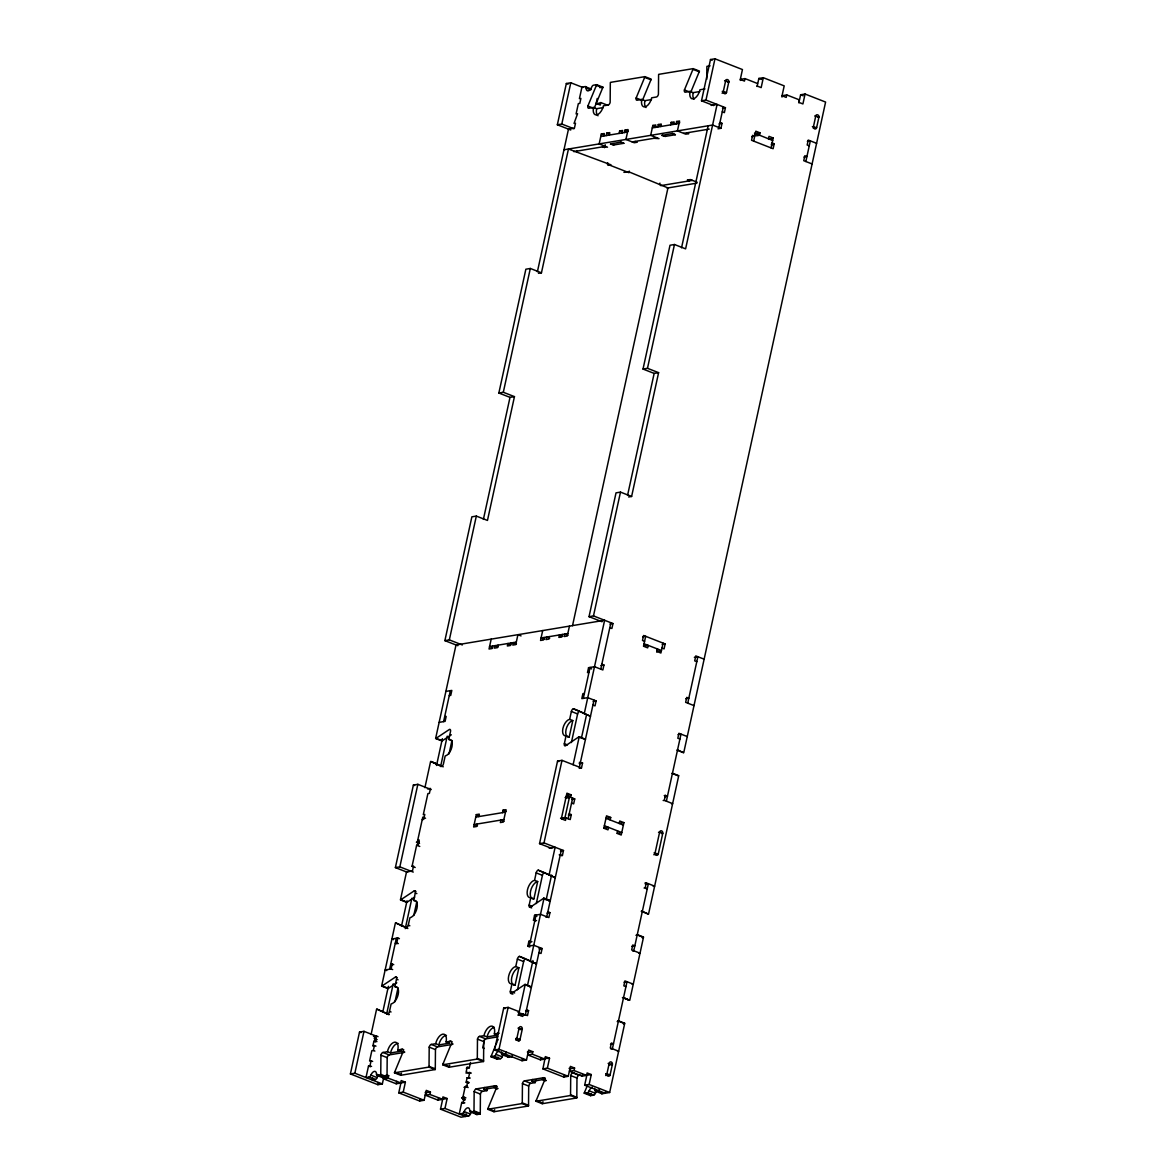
<?xml version="1.0" encoding="UTF-8"?>
<svg xmlns="http://www.w3.org/2000/svg" width="1176" height="1176" viewBox="0 0 1176 1176"><rect width="100%" height="100%" fill="white"/><g stroke="black" fill="none" stroke-linecap="round" stroke-linejoin="round"><path stroke-width="1.5" d="M371.557 1066.367L368.514 1066L365.986 1077.554L369.117 1077.025A2.617 1.352 -68.6 0 0 370.881 1075.143A5.233 2.705 -68.6 0 1 374.409 1071.38A5.233 2.705 -68.6 0 1 376.496 1074.217A2.617 1.352 -68.6 0 0 377.525 1075.628L380.671 1075.114A2.617 1.352 -68.6 0 0 380.759 1074.408L380.921 1055.181A2.617 1.352 -68.6 0 1 382.935 1052.461L387.404 1051.726L390.535 1052.946L400.928 1051.212A9.173 4.733 -68.6 0 0 401.222 1049.36M377.525 1075.628L383.788 1078.083L386.933 1077.569A2.617 1.352 -68.6 0 0 387.022 1076.863L387.183 1057.636A2.617 1.352 -68.6 0 1 389.212 1054.916L404.059 1052.447M387.404 1051.726A9.173 4.733 -68.6 0 1 394.489 1042.186A9.173 4.733 -68.6 0 1 397.797 1049.992L402.265 1049.257A2.617 1.352 -68.6 0 1 403.206 1051.476L394.68 1072.1A2.617 1.352 -68.6 0 0 394.46 1072.821L428.946 1067.088A2.617 1.352 -68.6 0 0 429.034 1066.397L429.196 1047.155A2.617 1.352 -68.6 0 1 431.21 1044.435L435.679 1043.7L438.81 1044.92L449.203 1043.186A9.173 4.733 -68.6 0 0 449.497 1041.333M394.46 1072.821L400.722 1075.276L435.208 1069.543A2.617 1.352 -68.6 0 0 435.296 1068.837L435.458 1049.609A2.617 1.352 -68.6 0 1 437.472 1046.89L452.334 1044.42M464.814 1102.823L461.756 1102.456L459.243 1114.01L462.374 1113.496A2.617 1.352 -68.6 0 0 464.138 1111.599A5.233 2.705 -68.6 0 1 467.651 1107.836A5.233 2.705 -68.6 0 1 469.738 1110.673A2.617 1.352 -68.6 0 0 470.782 1112.084L473.913 1111.57A2.617 1.352 -68.6 0 0 474.001 1110.879L474.163 1091.637A2.617 1.352 -68.6 0 1 476.192 1088.917L495.508 1085.713L497.08 1086.315M435.679 1043.7A9.173 4.733 -68.6 0 1 442.764 1034.16A9.173 4.733 -68.6 0 1 446.071 1041.965L450.54 1041.23A2.617 1.352 -68.6 0 1 451.481 1043.45L442.955 1064.074A2.617 1.352 -68.6 0 0 442.735 1064.794L477.206 1059.062A2.617 1.352 -68.6 0 0 477.309 1058.371L477.471 1039.128A2.617 1.352 -68.6 0 1 479.485 1036.409L483.953 1035.674L487.085 1036.894L497.477 1035.159A9.173 4.733 -68.6 0 0 497.771 1033.307M470.782 1112.084L477.044 1114.539L480.175 1114.025A2.617 1.352 -68.6 0 0 480.264 1113.319L480.425 1094.092A2.617 1.352 -68.6 0 1 482.454 1091.372L486.908 1090.622A9.173 4.733 -68.6 0 1 487.673 1088.094M442.735 1064.794L448.997 1067.249L483.483 1061.516A2.617 1.352 -68.6 0 0 483.571 1060.811L483.733 1041.583A2.617 1.352 -68.6 0 1 485.747 1038.864L498.007 1036.82M495.508 1085.713A2.617 1.352 -68.6 0 1 496.448 1087.932L487.922 1108.556A2.617 1.352 -68.6 0 0 487.702 1109.277L522.188 1103.544A2.617 1.352 -68.6 0 0 522.276 1102.853L522.438 1083.611A2.617 1.352 -68.6 0 1 524.467 1080.891L543.782 1077.686L545.355 1078.289M487.702 1109.277L493.964 1111.732L528.45 1105.999A2.617 1.352 -68.6 0 0 528.538 1105.293L528.7 1086.065A2.617 1.352 -68.6 0 1 530.729 1083.346L535.183 1082.596A9.173 4.733 -68.6 0 1 535.947 1080.068M543.782 1077.686A2.617 1.352 -68.6 0 1 544.723 1079.906L536.197 1100.53A2.617 1.352 -68.6 0 0 535.977 1101.25L570.463 1095.517A2.617 1.352 -68.6 0 0 570.551 1094.827L570.713 1075.599A2.617 1.352 -68.6 0 1 572.741 1072.865L574.403 1072.585M535.977 1101.25L542.239 1103.705L576.725 1097.972A2.617 1.352 -68.6 0 0 576.813 1097.267L576.975 1078.039A2.617 1.352 -68.6 0 1 579.004 1075.32L580.4 1075.084M706.761 79.262L706.864 67.032A2.617 1.352 -68.6 0 1 706.952 66.341L710.098 65.812M383.655 1077.907L382.347 1083.949L377.878 1084.684L350.404 1073.938L359.518 1032.072L363.987 1031.337L375.115 1035.688L374.453 1038.761L376.79 1039.672M407.558 872.357L395.386 867.594L413.379 785.068L417.847 784.318L431.239 789.566M457.861 645.697L444.881 640.626L471.87 516.823L476.324 516.088L487.467 520.439L514.456 396.635L503.313 392.27L498.859 393.019L525.863 269.216L530.317 268.466L541.445 272.817L568.449 149.014L610.991 164.831L608.007 165.316M570.742 130.007L557.351 124.774L566.347 83.511L570.801 82.761L582.826 87.465M350.404 1073.938L354.858 1073.203L363.987 1031.337M395.386 867.594L399.84 866.859L417.847 784.318M444.881 640.626L449.335 639.891L476.324 516.088M503.313 392.27L530.317 268.466M557.351 124.774L561.805 124.039L570.801 82.761M371.087 1034.454L376.614 1009.082L389.153 1014.373M424.904 787.67L430.607 761.475L436.869 763.93M483.395 519.38L510.002 397.37L514.456 396.635M537.388 271.774L568.478 129.125L574.432 128.14L575.505 123.186L574.02 123.436L577.578 113.69L576.093 113.94L578.342 103.62L579.827 103.385L580.9 98.431L579.415 98.666L581.944 87.112L585.075 86.598L591.337 89.053M374.483 1046.39L372.924 1045.773L373.909 1041.23L376.952 1041.598M389.609 969.23L396.356 938.272M415.187 867.491L412.056 866.256L416.642 845.221L418.127 844.971L419.215 840.017L417.73 840.267M417.186 842.736L422.772 817.158L425.55 818.246M443.602 721.608L450.349 690.665M369.999 1065.75L371.072 1060.796L372.645 1061.413M371.072 1060.796L369.587 1061.046L371.837 1050.727L373.321 1050.477L374.409 1045.523L375.967 1046.14M375.394 1040.995L376.467 1036.041L378.04 1036.644M386.713 970.582L385.155 969.965L391.094 968.98L392.181 964.026L393.74 964.643M396.841 943.843L395.283 943.225L396.768 942.976L397.841 938.022L399.414 938.639M382.935 1011.301L388.389 986.297M401.457 926.335L407.028 900.787M436.531 765.473L442.367 738.69M372.719 1077.833L372.248 1080.009L375.379 1079.48A2.617 1.352 -68.6 0 0 377.143 1077.598A5.233 2.705 -68.6 0 1 378.29 1075.584M386.61 1014.138L393.24 983.768M405.264 928.628L411.879 898.258M440.603 766.532L447.218 736.161M377.026 1009.126L387.463 1014.109A2.617 1.352 -68.6 0 0 389.491 1011.389L391.108 1003.951A9.173 4.733 -68.6 0 0 398.194 994.426A9.173 4.733 -68.6 0 0 394.886 986.62L396.503 979.196A2.617 1.352 -68.6 0 0 395.562 976.962L382.082 985.929A2.617 1.352 -68.6 0 1 381.803 986.061M395.827 922.91L406.264 927.893A2.617 1.352 -68.6 0 0 408.278 925.174L409.91 917.75A9.173 4.733 -68.6 0 0 416.995 908.21A9.173 4.733 -68.6 0 0 413.687 900.419L415.304 892.981A2.617 1.352 -68.6 0 0 414.364 890.761L400.884 899.713A2.617 1.352 -68.6 0 1 400.59 899.846M443.234 766.811L431.004 761.519L441.456 766.502A2.617 1.352 -68.6 0 0 443.47 763.783L445.19 755.933A8.732 4.513 -68.6 0 0 451.937 746.863A8.732 4.513 -68.6 0 0 448.776 739.425L450.496 731.59A2.617 1.352 -68.6 0 0 449.541 729.355L436.061 738.322A2.617 1.352 -68.6 0 1 435.781 738.455M576.799 152.292L577.137 150.734M394.989 1001.717L398.017 987.855L394.886 986.62M413.79 915.501L416.819 901.639L413.687 900.419M449.041 753.86L451.922 740.645A8.732 4.513 -68.6 0 1 452.275 740.615M377.878 1084.684L378.29 1082.831M596.541 101.562L596.129 103.414L600.304 105.046L600.848 102.577L607.889 105.326M596.805 100.328L597.217 98.461M405.382 1082.199L400.913 1082.949L398.767 1092.857L403.221 1092.107L405.382 1082.199L401.207 1080.568L400.663 1083.052L396.209 1083.787L383.685 1078.892L383.92 1077.804M596.217 104.091L600.848 102.577M383.685 1078.892L388.139 1078.157L388.683 1075.672L386.331 1074.761M491.186 639.127L489.025 649.034L491.994 648.549L492.538 646.065M603.744 135.99L604.288 133.52L601.318 134.005L599.157 143.913L607.507 147.176L602.45 146.853M396.209 1083.787L396.738 1081.317M606.228 135.578L606.757 133.108L609.741 132.609L609.197 135.093M604.538 147.676L605.184 144.707M497.977 645.154L497.448 647.638L494.464 648.123L495.008 645.653L498.139 646.874M607.727 162.7L607.389 164.243L628.969 172.681L629.307 171.137M619.105 133.432L619.649 130.962L622.619 130.463L622.075 132.947M510.869 643.022L510.325 645.492L507.356 645.991L507.885 643.507L511.016 644.742L509.164 645.051M624.559 132.535L625.088 130.051L628.072 129.566L625.911 139.474L634.261 142.737L637.23 142.237L635.143 141.429M478.75 816.6L479.279 814.115L476.309 814.615L473.619 826.993L476.589 826.493L477.133 824.023M398.767 1092.857L419.641 1101.015L420.038 1099.148M419.641 1101.015L424.095 1100.266L426.256 1090.372L430.431 1092.004L429.887 1094.474L425.433 1095.209L425.977 1092.739L430.431 1092.004M425.433 1095.209L437.957 1100.119L438.457 1097.796M502.52 812.645L503.063 810.161L506.033 809.676L503.343 822.053L500.359 822.553L500.902 820.069L504.034 821.289M542.695 630.571L540.534 640.464L543.518 639.979L544.047 637.495M655.267 127.434L655.811 124.95L652.827 125.45L650.681 135.343L659.03 138.621L653.959 138.298M440.515 1109.174L442.676 1099.266L447.13 1098.531L444.969 1108.439L440.515 1109.174L461.036 1117.2L468.636 1115.936A2.617 1.352 -68.6 0 0 470.4 1114.054A5.233 2.705 -68.6 0 1 471.532 1112.04M657.737 127.008L658.281 124.538L661.25 124.039L660.721 126.523M549.501 636.598L548.957 639.068L545.987 639.568L546.531 637.083L549.662 638.318M670.629 124.877L671.158 122.392L674.127 121.907L673.598 124.377M659.604 184.661L659.942 183.118M562.378 634.452L561.834 636.936L558.865 637.421L559.409 634.952L562.775 636.143M465.049 1100.03L464.902 1100.06A2.293 1.867 80.6 0 1 463.094 1099.251L462.903 1098.957A1.499 1.22 80.6 0 1 462.771 1097.811L465.079 1087.183A1.97 1.602 80.6 0 1 467.475 1086.183M468.518 1083.155L466.166 1082.229L467.151 1077.701L470.209 1078.054M466.343 1068.278L469.312 1067.793L470.488 1062.428M676.068 123.965L676.612 121.496L679.581 120.996L677.42 130.903L685.77 134.167L688.754 133.667L686.666 132.859M463.241 1102.206L464.329 1097.252L465.887 1097.87M463.976 1087.374L466.578 1086.933L467.651 1081.993L469.224 1082.596M468.636 1077.451L469.724 1072.497L471.282 1073.1M569.449 626.117L567.288 636.025L564.318 636.525L564.862 634.04L567.993 635.26M466.064 1113.878L465.505 1116.465L444.969 1108.439M572.506 625.72L667.953 187.925L628.381 171.623L623.927 172.372M484.483 1039.79L482.733 1047.845L484.306 1048.448M532.831 1051.712L528.377 1052.447L527.833 1054.931L532.287 1054.181L532.831 1051.712L528.656 1050.08L526.495 1059.988L522.041 1060.723L494.552 1049.977L503.681 1008.111L508.135 1007.376L519.278 1011.727M551.72 848.396L539.534 843.633L557.542 761.092L561.996 760.357L581.473 767.972L582.561 763.018L579.356 762.386M602.024 621.736L589.029 616.665L616.018 492.862L620.487 492.112L631.615 496.463L658.604 372.66L647.476 368.309L643.022 369.058L670.011 245.255L674.465 244.505L685.608 248.856L717.095 104.414L711.157 105.414M713.685 105.575L701.499 100.813L710.495 59.535L714.964 58.8L742.453 69.546L740.292 79.453L744.467 81.085L744.996 78.601L757.52 83.511M512.868 994.132L511.31 993.514A2.617 1.352 -68.6 0 1 510.355 991.294L511.972 983.856A9.173 4.733 -68.6 0 1 508.664 976.065A9.173 4.733 -68.6 0 1 515.764 966.525L517.381 959.102A2.617 1.352 -68.6 0 1 519.41 956.382L522.923 957.749M531.67 907.916L530.097 907.313A2.617 1.352 -68.6 0 1 529.156 905.079L530.773 897.655A9.173 4.733 -68.6 0 1 527.465 889.85A9.173 4.733 -68.6 0 1 534.551 880.324L536.168 872.886A2.617 1.352 -68.6 0 1 538.196 870.167L545.12 872.93M579.048 736.808A2.617 1.352 -68.6 0 0 578.768 736.955L565.288 745.907A2.617 1.352 -68.6 0 1 564.348 743.688L566.053 735.838A8.732 4.513 -68.6 0 1 562.907 728.414A8.732 4.513 -68.6 0 1 569.654 719.33L571.36 711.495A2.617 1.352 -68.6 0 1 573.388 708.775L579.65 711.215A2.617 1.352 -68.6 0 0 577.622 713.935L571.389 742.556M494.552 1049.977L499.006 1049.242L508.135 1007.376M539.534 843.633L544.003 842.898L561.996 760.357M589.029 616.665L593.483 615.915L620.487 492.112M647.476 368.309L674.465 244.505M701.499 100.813L705.967 100.063L714.964 58.8M511.972 983.856L515.103 985.091L518.895 967.76L515.764 966.525M530.773 897.655L533.904 898.876L537.682 881.544L534.551 880.324M566.053 735.838L569.184 737.058L572.785 720.565L569.654 719.33M517.499 989.722L523.643 961.556A2.617 1.352 -68.6 0 1 525.231 958.984M536.3 903.506L542.43 875.341A2.617 1.352 -68.6 0 1 544.459 872.621M529.773 947.018L527.818 946.254L528.891 941.3L531.949 941.667M535.051 920.867L533.492 920.249L534.565 915.295L540.504 914.311L548.869 917.574L549.942 912.62L547.854 911.812M601.847 664.19L603.935 665.013L602.847 669.967L594.497 666.704L588.559 667.689L587.471 672.643L588.955 672.393M506.15 1052.167L505.68 1054.328L502.549 1054.857A2.617 1.352 -68.6 0 1 501.505 1053.431A5.233 2.705 -68.6 0 0 501.299 1051.917M529.303 946.004L536.05 915.046M583.296 698.397L590.043 667.439M627.543 495.419L654.15 373.409L658.604 372.66M681.536 247.813L708.143 125.803M530.2 987.561L531.052 987.002A2.617 1.352 -68.6 0 1 531.332 986.87L525.231 984.385L518.601 1014.8L522.776 1016.432L523.32 1013.947L517.896 1015.138M549.045 875.179L555.131 847.249L549.192 848.234M573.124 764.709L579.224 736.779L585.486 739.219M584.237 713.788L604.626 620.266L456.009 644.977L435.62 738.499L441.882 740.939M567.053 797.446L567.773 794.153M512.266 1055.328L511.942 1056.783L508.811 1057.297L502.549 1054.857M515.661 1039.775L515.97 1038.349M527.48 985.547L532.934 960.542M546.12 900.037L551.573 875.032M581.458 737.94L586.53 714.729M518.939 1040.848A2.293 1.867 80.6 0 1 517.131 1040.054L516.94 1039.746A1.499 1.22 80.6 0 1 516.808 1038.614L519.116 1027.986A1.97 1.602 80.6 0 1 521.1 1026.736A1.97 1.602 80.6 0 1 522.262 1029.206L519.939 1039.834A1.499 1.22 80.6 0 1 519.366 1040.687L518.939 1040.863M560.555 818.261L565.009 817.526L569.507 796.887L574.726 798.93L573.653 803.884L571.565 803.061M725.695 80.585L723.372 91.199A1.97 1.602 80.6 0 0 724.534 93.668A1.97 1.602 80.6 0 0 726.503 92.419L728.826 81.805A1.499 1.22 80.6 0 0 728.679 80.659L728.503 80.35A2.293 1.867 80.6 0 0 726.695 79.571L726.268 79.718A1.499 1.22 80.6 0 0 725.68 80.571L724.578 80.762M571.095 794.814L570.551 797.299L566.097 798.034L566.641 795.564L571.095 794.814L566.92 793.183L561.334 818.775L565.509 820.407L566.053 817.923L561.599 818.672M561.393 849.689L546.766 916.751L545.664 916.942M568.14 818.746L572.639 798.107M579.386 767.164L594.012 700.102M600.76 669.144L610.888 622.721M718.859 127.508L723.358 106.869M526.481 1009.817L528.568 1010.64L527.495 1015.579L518.028 1012.507M527.818 946.254L533.757 945.254L542.107 948.517L541.034 953.471L538.946 952.663M561.29 855.643L562.407 855.466L563.48 850.513L544.003 842.898M569.228 813.792L571.315 814.615L570.228 819.554L565.009 817.526M584.369 693.443L582.884 693.693L581.811 698.632L587.75 697.647L596.1 700.911L595.027 705.865L592.939 705.056M593.483 615.915L612.975 623.545L611.888 628.484L609.8 627.675M717.977 128.816L720.947 128.316L722.02 123.362L719.933 122.554M705.967 100.063L725.445 107.692L724.372 112.631L722.284 111.823M522.041 1060.723L522.438 1058.87M740.307 80.438L740.542 79.351L744.996 78.601M527.833 1054.931L540.357 1059.826L540.798 1057.812M542.915 1068.881L545.355 1056.607L549.53 1058.238L547.369 1068.146L542.915 1068.881L563.789 1077.054L568.243 1076.305L570.404 1066.397L574.579 1068.028L574.05 1070.513L569.581 1071.248L570.125 1068.778L574.579 1068.028M757.109 86.495L758.858 78.454L763.327 77.704L784.201 85.877L782.04 95.771L786.215 97.402L786.759 94.933L799.283 99.828L798.739 102.312L802.914 103.944L805.075 94.036L825.596 102.062L683.741 752.699L677.082 750.215M763.327 77.704L761.166 87.612L756.991 85.98M753.654 141.105L755.8 131.197L759.975 132.829L759.431 135.299L756.462 135.799M755.271 134.652L755.507 133.564L759.975 132.829M610.153 819.937L610.697 817.467L606.522 815.835L603.817 828.213L607.992 829.844L608.536 827.375L604.082 828.11M563.789 1077.054L564.201 1075.187M617.576 830.903L617.047 833.387L621.222 835.019L623.912 822.641L619.737 821.01L619.208 823.479M657.266 648.917L656.722 651.386L660.897 653.018L663.073 643.125M768.472 138.841L769.016 136.372L773.191 138.004L771.044 147.911M656.796 652.121L657.516 648.814M768.604 139.356L773.191 138.004M781.996 97.064L782.29 95.668L786.759 94.933M771.735 145.824L772.382 142.855M644.58 641.273L642.493 640.45L643.581 635.496L665.146 643.933L664.072 648.887L661.985 648.079M772.117 142.958L774.205 143.766L773.117 148.72L751.552 140.282L752.625 135.328L754.713 136.151L751.743 136.637M569.581 1071.248L582.105 1076.143L582.517 1074.291M582.105 1076.143L586.574 1075.408L587.103 1072.938L591.278 1074.57L589.132 1084.463L584.663 1085.213L586.824 1075.305L591.278 1074.57M798.857 102.826L800.621 94.771L805.075 94.036M599.407 1088.623L598.937 1090.784L595.791 1091.313A2.617 1.352 -68.6 0 1 594.762 1089.887A5.233 2.705 -68.6 0 0 594.541 1088.373M644.095 888.027L645.212 887.836L646.285 882.882L654.65 886.16L653.253 886.381M663.176 800.533L664.293 800.356L665.366 795.402L667.453 796.211L664.955 796.637M606.919 1073.85L609.241 1063.222A1.97 1.602 80.6 0 1 611.211 1061.972A1.97 1.602 80.6 0 1 612.373 1064.442L610.05 1075.07A1.499 1.22 80.6 0 1 609.477 1075.922L609.197 1076.055A2.293 1.867 80.6 0 1 607.242 1075.29L607.066 1074.982A1.499 1.22 80.6 0 1 606.919 1073.835L605.802 1074.026M666.38 801.165L680.992 734.103L678.023 734.603M687.74 703.16L697.868 656.737L694.355 657.31M805.839 161.509L810.337 140.885L807.368 141.37M815.806 115.807L813.498 126.435A1.97 1.602 80.6 0 0 814.659 128.904A1.97 1.602 80.6 0 0 816.629 127.655L818.937 117.041A1.499 1.22 80.6 0 0 818.79 115.895L818.614 115.586A2.293 1.867 80.6 0 0 816.82 114.792L816.379 114.954A1.499 1.22 80.6 0 0 815.806 115.807L814.689 115.998M605.508 1091.784L605.199 1093.239L584.663 1085.213M595.791 1091.313L602.068 1093.753L609.653 1092.489L624.75 1023.282L618.473 1020.841M587.868 106.016L596.394 85.392A2.617 1.352 -68.6 0 0 596.614 84.672L602.876 87.127A2.617 1.352 -68.6 0 1 602.656 87.847L594.13 108.471L587.868 106.016A2.617 1.352 -68.6 0 0 588.808 108.251L593.527 107.472L596.658 108.692L603.259 107.589M636.143 97.99L644.668 77.366A2.617 1.352 -68.6 0 0 644.889 76.646L651.151 79.101A2.617 1.352 -68.6 0 1 650.931 79.821L642.405 100.445L636.143 97.99A2.617 1.352 -68.6 0 0 637.083 100.225L641.787 99.446L644.918 100.666L651.533 99.563M684.417 89.964L692.943 69.34A2.617 1.352 -68.6 0 0 693.164 68.634L699.426 71.075A2.617 1.352 -68.6 0 1 699.205 71.795L690.68 92.419L684.417 89.964A2.617 1.352 -68.6 0 0 685.358 92.198L690.062 91.419L693.193 92.639L699.808 91.537M400.722 1075.276A2.617 1.352 -68.6 0 1 400.942 1074.555L401.472 1073.262M448.997 1067.249A2.617 1.352 -68.6 0 1 449.217 1066.529L449.746 1065.236M503.769 1054.24A5.233 2.705 -68.6 0 0 502.167 1056.812A2.617 1.352 -68.6 0 1 500.403 1058.694L497.272 1059.223L491.009 1056.768A2.617 1.352 -68.6 0 1 491.23 1056.048L495.493 1045.743M496.022 1044.45L497.095 1041.877M497.624 1040.584L498.154 1039.29M497.272 1059.223A2.617 1.352 -68.6 0 1 497.492 1058.503L498.021 1057.209M493.964 1111.732A2.617 1.352 -68.6 0 1 494.185 1111.011L494.714 1109.718M542.239 1103.705A2.617 1.352 -68.6 0 1 542.459 1102.985L542.989 1101.692M597.026 1090.696A5.233 2.705 -68.6 0 0 595.409 1093.268A2.617 1.352 -68.6 0 1 593.659 1095.15L590.514 1095.679L584.251 1093.224A2.617 1.352 -68.6 0 1 584.472 1092.504L587.677 1084.772M590.514 1095.679A2.617 1.352 -68.6 0 1 590.734 1094.959L591.263 1093.665M442.044 740.895A2.617 1.352 -68.6 0 0 442.323 740.762L451.319 734.794M406.852 902.301A2.617 1.352 -68.6 0 0 407.146 902.168L414.716 897.126M388.065 988.516A2.617 1.352 -68.6 0 0 388.345 988.384L396.768 982.768M530.097 907.313L543.577 898.346A2.617 1.352 -68.6 0 1 543.871 898.214M549.001 901.36L549.839 900.787A2.617 1.352 -68.6 0 1 550.133 900.654M511.31 993.514L524.79 984.562A2.617 1.352 -68.6 0 1 525.069 984.43M635.981 935.361L636.833 934.802A2.617 1.352 -68.6 0 1 637.113 934.67M642.243 937.816L643.096 937.257A2.617 1.352 -68.6 0 1 643.375 937.125M617.194 1021.577L618.032 1021.018A2.617 1.352 -68.6 0 1 618.311 1020.886M623.456 1024.017L624.294 1023.458A2.617 1.352 -68.6 0 1 624.574 1023.326M623.839 143.296L620.722 142.076L610.359 143.987L613.607 144.986L623.839 143.296L620.619 142.09M675.362 134.726L672.363 133.505L661.867 135.431L665.131 136.416L675.362 134.726L672.246 133.505M596.614 84.672L593.483 85.201A2.617 1.352 -68.6 0 0 591.719 87.083A5.233 2.705 -68.6 0 1 588.191 90.846A5.233 2.705 -68.6 0 1 586.118 88.009A2.617 1.352 -68.6 0 0 585.075 86.598M644.889 76.646L610.418 82.379A2.617 1.352 -68.6 0 0 610.315 83.084L610.153 102.312A2.617 1.352 -68.6 0 1 608.139 105.032L603.42 105.825A8.732 4.513 -68.6 0 1 596.673 114.895A8.732 4.513 -68.6 0 1 593.527 107.472M693.164 68.634L658.678 74.353A2.617 1.352 -68.6 0 0 658.589 75.058L658.428 94.286A2.617 1.352 -68.6 0 1 656.414 97.005L651.695 97.799A8.732 4.513 -68.6 0 1 644.948 106.869A8.732 4.513 -68.6 0 1 641.787 99.446M599.745 87.641L602.876 87.127M727.43 82.041L728.826 81.805M722.255 91.39L726.503 92.419L722.049 93.169M722.476 108.177L725.445 107.692M600.774 136.489L627.528 132.035M652.298 127.919L679.037 123.48M719.05 123.862L722.02 123.362M563.98 149.764L712.597 125.053L720.947 128.316M573.77 151.631L605.419 146.368M632.173 141.914L656.943 137.798M683.682 133.344L709.202 129.11M817.82 117.218L818.937 117.041M812.381 126.626L816.629 127.655L813.278 128.213M771.236 144.266L774.205 143.766M803.958 157.055L806.927 156.555L804.84 155.746L803.752 160.7L812.102 163.964M660.75 185.632L692.399 180.369M667.012 188.087L696.912 183.118M538.476 273.317L541.445 272.817M628.645 496.963L631.615 496.463M610.006 624.03L612.975 623.545M516.308 642.111L489.554 646.565L492.906 647.873M567.832 633.555L541.078 637.995L544.414 639.303M560.07 636.583L562.54 636.172M642.699 636.819L645.683 636.319L643.507 646.227L647.682 647.858L648.211 645.374L643.757 646.124M662.176 644.433L665.146 643.933M657.002 651.298L661.456 650.548L644.051 643.757M445.88 691.4L451.834 690.415L450.746 695.369L449.261 695.619M600.951 665.513L603.935 665.013M444.675 716.669L446.16 716.419L445.087 721.373L439.133 722.358M593.13 701.41L596.1 700.911M685.858 698.706L688.827 698.206L686.74 697.383L685.652 702.337L694.002 705.6M579.209 763.577L582.561 763.018M427.491 788.92L430.46 788.435L429.387 793.388L427.888 793.624L423.301 814.674L424.786 814.424L423.713 819.378L422.228 819.628M579.254 768.34L581.473 767.972M565.053 797.622L569.507 796.887M571.756 799.415L574.726 798.93M475.78 817.085L505.489 812.146M503.872 819.569L474.149 824.523L477.5 825.817M664.249 795.579L665.366 795.402M568.346 815.1L571.315 814.615M419.376 841.737L416.407 842.222L419.538 843.457M671.525 803.796L672.643 803.62L664.293 800.356M606.243 818.202L610.697 817.467M619.458 823.376L623.912 822.641M412.056 866.256L413.54 866.006L412.467 870.96L406.514 871.96L400.428 899.89L406.69 902.345M617.312 833.284L621.781 832.549L604.376 825.743M658.516 832.299L659.633 832.123A1.97 1.602 80.6 0 1 661.603 830.873A1.97 1.602 80.6 0 1 662.764 833.343L658.266 853.982A1.97 1.602 80.6 0 1 656.296 855.217A1.97 1.602 80.6 0 1 655.135 852.747L659.633 832.123L662.764 833.343L661.368 833.578M560.423 851.027L563.48 850.513M559.203 854.834L562.407 855.466M654.018 852.938L658.266 853.982L653.797 854.717M644.904 883.117L646.285 882.882M645.404 884.205L648.373 883.705L633.761 950.767L632.644 950.958M646.183 888.835L647.3 888.659L645.212 887.836M397.841 938.022L391.902 939.021L393.46 939.624M546.972 913.12L549.942 912.62M533.492 920.249L536.535 920.617M392.181 964.026L390.682 964.276L392.255 964.879M538.917 947.9L540.019 947.709L525.407 1014.77L524.29 1014.947M539.137 949.017L542.107 948.517M631.865 946.312L634.834 945.813L632.747 945.004L631.674 949.943L640.023 953.207L638.906 953.398M624.044 982.21L627.014 981.71L612.387 1048.772L610.903 1049.021M632.159 984.356L633.276 984.165L624.926 980.902L623.839 985.855L625.926 986.664M525.599 1011.125L528.568 1010.64M373.498 1036.526L376.467 1036.041M372.924 1045.773L374.409 1045.523M518.013 1028.177L522.262 1029.206L520.027 1029.588M483.953 1035.674A9.173 4.733 -68.6 0 1 491.039 1026.133A9.173 4.733 -68.6 0 1 494.346 1033.939L498.815 1033.204A2.617 1.352 -68.6 0 1 499.212 1033.234M515.691 1038.79L516.808 1038.614M516.293 1040.143L519.998 1039.525L516.867 1038.305M516.867 1040.348L519.939 1039.834M491.009 1056.768L494.14 1056.254L500.403 1058.694M385.699 1076.172L388.683 1075.672M610.491 1044.317L613.475 1043.832L611.388 1043.009L610.3 1047.963L618.649 1051.226L617.532 1051.418M540.357 1059.826L544.811 1059.076L532.287 1054.181M549.53 1058.238L544.032 1058.576M466.005 1073.115L469.724 1072.497M466.166 1082.229L467.651 1081.993M608.124 1063.413L612.373 1064.442L609.403 1064.942M484.321 1087.491A9.173 4.733 -68.6 0 0 483.777 1089.402L494.185 1087.668L497.316 1088.902M532.596 1079.465A9.173 4.733 -68.6 0 0 532.052 1081.376L542.459 1079.641L545.59 1080.876M437.957 1100.119L442.411 1099.369L442.955 1096.899L447.13 1098.531M461.727 1097.693L464.329 1097.252M605.875 1073.717L610.124 1074.761L605.669 1075.511M461.654 1097.987L462.771 1097.811M462.83 1099.545L465.064 1099.178M607.272 1075.525L610.05 1075.07M584.251 1093.224L587.397 1092.71L593.659 1095.15M710.495 59.535L712.215 60.211M758.858 78.454L761.475 79.468M800.621 94.771L803.179 95.771M740.542 79.351L742.115 79.968M782.29 95.668L783.863 96.285M725.621 80.879L728.752 82.114M815.747 116.115L818.878 117.335M692.943 69.34L699.205 71.795M816.6 143.325L808.25 140.062L807.177 145.016L809.264 145.824M644.668 77.366L650.931 79.821M754.463 133.167L772.676 140.488M596.394 85.392L602.656 87.847M676.612 121.496L679.743 122.716M586.118 88.009L590.808 89.846M671.158 122.392L674.289 123.627M566.347 83.511L568.067 84.172M658.281 124.538L661.412 125.758M596.394 103.312L597.952 103.929M652.827 125.45L655.958 126.67M662.22 135.167L665.351 136.401M625.088 130.051L628.219 131.286M619.649 130.962L622.78 132.182M606.757 133.108L609.888 134.329M601.318 134.005L604.449 135.24M561.805 124.039L573.991 128.801M610.712 143.737L613.843 144.957M697.103 182.207L690.312 179.561L687.343 180.046L689.43 180.869M643.022 369.058L654.15 373.409M498.859 393.019L510.002 397.37M704.13 659.177L695.78 655.914L694.707 660.868L696.795 661.676M521.056 635.907L517.925 634.687L515.764 644.595L512.795 645.08L513.339 642.611L516.47 643.831M588.559 667.689L591.69 668.909M449.335 639.891L462.33 644.962M687.254 736.558L678.905 733.295L677.832 738.249L679.919 739.057M590.499 716.243L573.388 708.775M571.36 711.495L577.622 713.935M672.466 773.235L678.728 775.675L648.549 914.09L641.229 911.297M578.768 736.955L585.031 739.395A2.617 1.352 -68.6 0 1 585.325 739.263M564.348 743.688L567.479 744.908M557.542 761.092L558.747 761.578M448.776 739.425L451.922 740.645M436.061 738.322L442.323 740.762M605.993 818.32L623.398 825.126M503.063 810.161L506.195 811.396M413.379 785.068L414.599 785.539M476.309 814.615L479.44 815.835M555.307 877.634L538.196 870.167M536.168 872.886L542.43 875.341M416.642 845.221L419.773 846.441M550.294 900.625L544.032 898.17L530.244 961.395L536.506 963.85M637.274 934.626L643.537 937.081L629.748 1000.306L623.486 997.851M543.577 898.346L549.839 900.787M636.833 934.802L643.096 937.257M529.156 905.079L532.287 906.299M534.565 915.295L536.918 916.222M399.84 866.859L413.246 872.092M414.364 890.761L415.922 891.364M415.304 892.981L416.863 893.598M528.891 941.3L530.861 942.064M400.884 899.713L407.146 902.168M523.32 957.911L525.275 958.675M517.381 959.102L523.643 961.556M408.278 925.174L409.851 925.791M406.264 927.893L407.822 928.511M524.79 984.562L531.052 987.002M618.032 1021.018L624.294 1023.458M396.768 942.976L398.326 943.593M510.355 991.294L514.662 992.97M503.681 1008.111L505.063 1008.655M518.851 1014.697L520.939 1015.505M391.094 968.98L392.666 969.583M395.562 976.962L397.12 977.579M396.503 979.196L398.076 979.814M382.082 985.929L388.345 988.384M387.889 988.546L381.627 986.105L395.415 922.881L407.308 927.849M494.346 1033.939L497.477 1035.159M527.333 1052.05L528.377 1052.447M569.081 1068.367L570.125 1068.778M574.05 1070.513L586.574 1075.408M479.485 1036.409L485.747 1038.864M572.741 1072.865L579.004 1075.32M477.471 1039.128L483.733 1041.583M570.713 1075.599L576.975 1078.039M499.006 1049.242L526.495 1059.988M547.369 1068.146L568.243 1076.305M589.132 1084.463L609.653 1092.489M501.505 1053.431L507.767 1055.886A2.617 1.352 -68.6 0 0 508.811 1057.297M594.762 1089.887L596.32 1090.505M597.099 1090.813L601.024 1092.342A2.617 1.352 -68.6 0 0 602.068 1093.753M389.491 1011.389L391.049 1011.992M494.14 1056.254A2.617 1.352 -68.6 0 0 495.905 1054.358L502.167 1056.812M587.397 1092.71A2.617 1.352 -68.6 0 0 589.147 1090.828L595.409 1093.268M387.463 1014.109L389.021 1014.726M491.23 1056.048L497.492 1058.503M584.472 1092.504L590.734 1094.959M450.54 1041.23L452.099 1041.833M451.481 1043.45L453.054 1044.067M544.723 1079.906L546.296 1080.524M446.071 1041.965L449.203 1043.186M477.309 1058.371L483.571 1060.811M570.551 1094.827L576.813 1097.267M477.206 1059.062L483.483 1061.516M570.463 1095.517L576.725 1097.972M532.052 1081.376L535.183 1082.596M431.21 1044.435L437.472 1046.89M524.467 1080.891L530.729 1083.346M429.196 1047.155L435.458 1049.609M522.438 1083.611L528.7 1086.065M469.312 1067.793L467.225 1066.97L466.152 1071.924L469.797 1073.35M442.955 1064.074L449.217 1066.529M536.197 1100.53L542.459 1102.985M359.518 1032.072L360.914 1032.616M374.438 1038.555L376.79 1039.481M402.265 1049.257L403.824 1049.859M403.206 1051.476L404.779 1052.094M496.448 1087.932L498.021 1088.55M397.797 1049.992L400.928 1051.212M373.909 1041.23L375.467 1041.848M467.151 1077.701L468.724 1078.304M429.034 1066.397L435.296 1068.837M522.276 1102.853L528.538 1105.293M428.946 1067.088L435.208 1069.543M522.188 1103.544L528.45 1105.999M483.777 1089.402L486.908 1090.622M382.935 1052.461L389.212 1054.916M476.192 1088.917L482.454 1091.372M373.321 1050.477L374.894 1051.094M466.578 1086.933L468.136 1087.55M380.921 1055.181L387.183 1057.636M474.163 1091.637L480.425 1094.092M394.68 1072.1L400.942 1074.555M487.922 1108.556L494.185 1111.011M368.514 1066L370.469 1066.764M461.756 1102.456L463.712 1103.22M380.759 1074.408L387.022 1076.863M474.001 1110.879L480.264 1113.319M380.671 1075.114L386.933 1077.569M388.139 1078.157L400.913 1082.949M425.183 1092.43L425.977 1092.739M429.887 1094.474L442.676 1099.266M473.913 1111.57L480.175 1114.025M376.496 1074.217L382.759 1076.672A2.617 1.352 -68.6 0 0 383.788 1078.083M469.738 1110.673L476.001 1113.128A2.617 1.352 -68.6 0 0 477.044 1114.539M370.881 1075.143L377.143 1077.598M464.138 1111.599L470.4 1114.054M369.117 1077.025L375.379 1079.48M462.374 1113.496L468.636 1115.936M354.858 1073.203L382.347 1083.949M403.221 1092.107L424.095 1100.266M677.376 749.818L683.344 752.655M581.15 711.936L590.087 716.199M641.626 910.944L648.152 914.061M545.767 873.239L547.722 874.18M548.384 874.488L549.677 875.106M550.339 875.414L554.896 877.605M624.133 997.777L629.351 1000.276L622.442 997.513M526.319 959.131L527.627 959.763M528.274 960.072L536.109 963.805L519.41 956.382M678.567 775.719A2.617 1.352 -68.6 0 0 678.287 775.851L672.025 773.411A2.617 1.352 -68.6 0 1 672.305 773.279M589.147 1090.828A5.233 2.705 -68.6 0 1 592.219 1087.183M494.464 1085.815A9.173 4.733 -68.6 0 1 494.185 1087.668M542.739 1077.789A9.173 4.733 -68.6 0 1 542.459 1079.641M569.184 737.058A8.732 4.513 -68.6 0 1 566.038 729.635A8.732 4.513 -68.6 0 1 572.785 720.565M495.905 1054.358A5.233 2.705 -68.6 0 1 498.977 1050.727M390.535 1052.946A9.173 4.733 -68.6 0 1 398.179 1043.377M438.81 1044.92A9.173 4.733 -68.6 0 1 446.454 1035.35M487.085 1036.894A9.173 4.733 -68.6 0 1 494.361 1027.339M515.103 985.091A9.173 4.733 -68.6 0 1 511.795 977.285A9.173 4.733 -68.6 0 1 518.895 967.76M533.904 898.876A9.173 4.733 -68.6 0 1 530.596 891.07A9.173 4.733 -68.6 0 1 537.682 881.544M704.983 88.891A2.617 1.352 -68.6 0 1 704.689 88.979L699.97 89.773A8.732 4.513 -68.6 0 1 693.223 98.843A8.732 4.513 -68.6 0 1 690.062 91.419M598.011 115.777A8.732 4.513 -68.6 0 1 596.658 108.692M646.021 107.56A8.732 4.513 -68.6 0 1 644.918 100.666M694.031 99.284A8.732 4.513 -68.6 0 1 693.193 92.639"/></g></svg>
